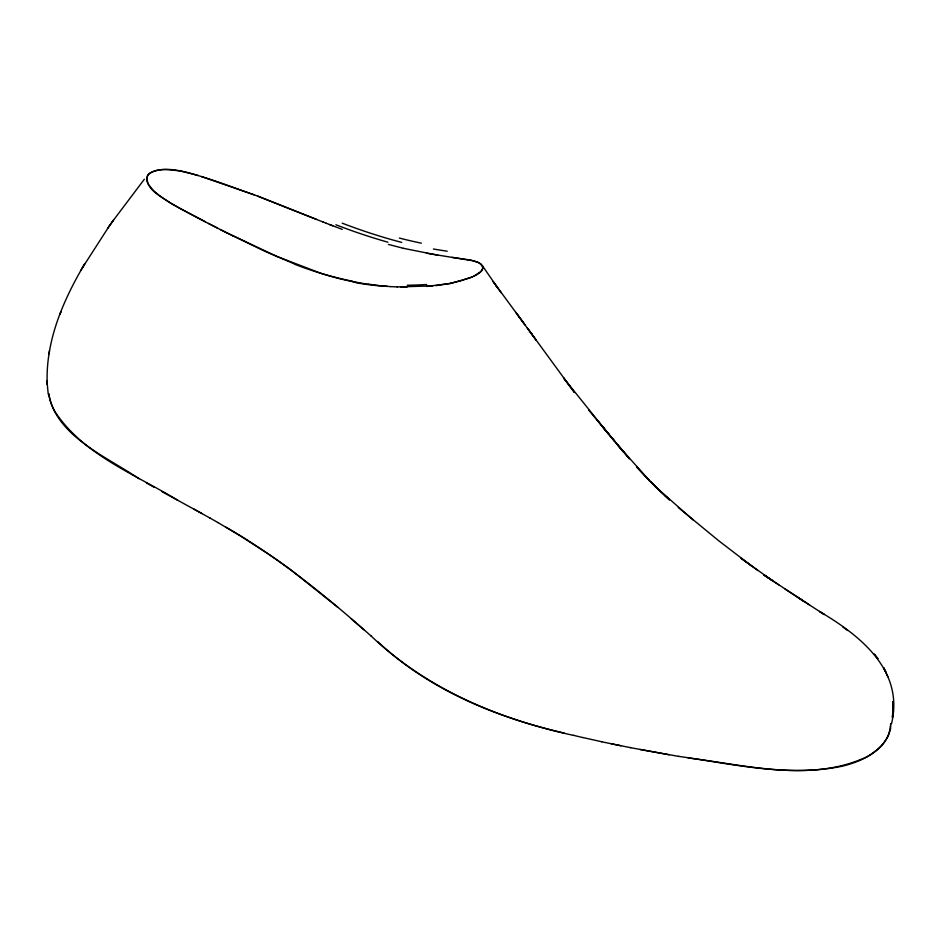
<?xml version="1.0" encoding="UTF-8"?>
<svg xmlns="http://www.w3.org/2000/svg" width="940" height="940" viewBox="0 0 940 940"><rect width="100%" height="100%" fill="white"/><g stroke="black" fill="none" stroke-linecap="round" stroke-linejoin="round"><path stroke-width="1.41" d="M800.481 599.109L824.333 614.56L819.48 611.423C859.818 635.358 904.574 670.091 891.484 723.882M47.047 380.9L47.247 384.343C45.273 341.314 63.168 300.307 84.612 263.987L81.087 270.05M890.486 725.551C888.535 749.58 862.344 761.518 841.594 766.347C787.426 777.309 732.236 763.914 678.516 756.348M893 708.079L892.436 717.608L892.612 714.67M48.986 353.934L49.491 350.644M59.725 314.677L60.947 311.598L60.665 312.291M82.497 267.653L109.111 226.293M108.488 227.186L109.851 225.248M107.748 228.232L108.382 227.339M109.228 226.129L110.579 224.214M109.968 225.083L111.32 223.168M112.941 220.888L144.349 179.246M110.709 224.037L112.06 222.134M111.449 222.992L112.8 221.088M112.201 221.934L113.54 220.054M473.513 276.348L480.411 271.907A16.027 5.429 -14.9 0 0 481.057 271.272L482.89 268.417L482.244 265.444L478.777 262.73L474.488 261.014L426.419 253.213M472.597 276.76L458.791 281.471M468.308 278.428C473.196 276.818 488.001 270.755 480.81 264.257M468.473 278.322L450.707 283.375L435.819 285.678M450.624 283.41L426.525 286.442M432.87 285.889L397.221 286.935M407.102 287.088L400.546 287.017M397.279 286.923L390.781 286.618M390.711 286.63L377.927 285.56L387.48 286.418M452.093 257.384L470.928 260.11L477.497 262.354M368.41 284.362L352.77 281.659M688.104 757.945C746.454 765.043 810.351 782.844 866.457 757.017A116.114 57.175 6.1 0 0 871.862 753.645L876.656 750.05A115.326 56.788 6.1 0 0 883.694 742.952L886.596 738.781A116.043 57.14 6.1 0 0 888.817 734.457L890.615 728.582L890.65 723.542M437.864 255.21L403.284 248.301M678.692 756.394L639.976 749.474M669.116 754.75L630.352 747.629M630.587 747.652L611.188 743.787M620.952 745.749L601.659 741.766M601.776 741.754L582.812 737.524M573.435 735.315L582.765 737.559M403.248 248.278L388.385 244.412M371.041 635.922C426.654 689.043 499.128 719.264 573.412 735.35M564.164 733.036C495.991 717.373 429.263 689.889 377.586 641.515M198.129 175.498C182.842 171.303 165.088 165.511 149.942 173.019A21.162 11.351 16.3 0 0 147.521 175.616C144.525 189.14 161.445 196.695 170.575 203.028C190.902 214.708 211.841 225.271 232.756 235.834M201.254 176.544L254.27 194.803L323.066 222.016M254.27 194.956C229.748 186.355 205.496 176.415 180.01 170.951C170.022 169.929 158.179 167.297 149.389 173.653A16.532 8.871 16.2 0 0 148.696 174.323C145.242 177.684 146.816 183.159 149.86 186.273M342.254 229.383L329.494 224.519M257.525 196.025L316.545 219.431M332.748 225.788L326.274 223.262M323.031 221.993L326.309 223.285M295.454 264.387L264.222 250.992L232.897 235.822M226.704 232.721L276.713 256.373L320.975 273.34A323.184 309.918 -75.3 0 0 355.884 282.259M226.528 232.709L220.407 229.618M217.54 228.079L208.457 223.426M205.449 221.863C187.953 212.041 168.73 204.321 153.702 190.726A57.704 31.349 14.8 0 1 149.906 186.261M177.825 500.315C134.902 474.101 82.661 454.631 54.414 410.768M162.032 491.667L202.065 513.616M193.934 509.116L210.09 518.105M146.405 482.937L154.066 487.249M209.914 517.999L218.021 522.605M217.81 522.487L240.981 536.258L269.909 555.035A787.779 740.837 -41.7 0 1 290.871 569.863L337.965 607.428M139.05 478.765C107.266 456.957 55.801 436.207 48.657 393.754M225.612 526.999C278.311 557.314 325.722 595.749 371.089 635.992M809.681 604.984L785.111 589.11M797.379 597.064L803.113 600.824L764.079 575.069L772.281 580.544L741.096 558.313L757.91 570.533M778.778 584.845L764.079 575.069M842.886 627.039L847.704 630.517M751.706 566.033L718.654 540.712L678.269 507.506M693.332 520.102L655.192 486.556L669.398 499.774L650.586 481.785L654.945 486.133L636.568 466.898L649.611 480.869L617.368 444.514L629.448 458.849L603.116 427.43L623.596 452.234M351.255 618.814L364.473 630.258M664.521 495.227L669.398 499.774M588.616 410.005L608.814 434.315L563.518 377.88L574.481 392.544L527.187 327.825M597.37 420.298L614.819 441.436L611.858 437.781M515.755 312.339L536.188 340.21L531.241 333.336M516.648 313.478L524.943 324.805L493.183 281.589L497.66 287.922L482.302 265.526M496.332 286.113L501.396 292.986M528.163 329.106L532.205 334.663M886.02 672.359L883.67 667.659L887.83 676.718M48.727 393.66L49.961 399.606A136.911 72.016 15.2 0 0 54.473 410.768M48.257 394.353L47.176 383.238M377.904 285.713A293.797 281.73 -81.5 0 1 355.802 282.682M426.584 284.491A306.428 274.445 -33.1 0 1 407.29 285.22M477.826 262.237A67.304 22.325 -9.9 0 1 481.069 264.187M447.205 251.203A374.179 140.742 23.5 0 1 433.399 249.006M421.402 243.178A289.426 130.355 27 0 1 399.371 238.067M387.926 242.214A385.247 208.034 31 0 1 335.897 224.778M401.744 242.414A368.01 196.895 31.1 0 1 342.172 223.168M458.697 281.295A53.133 22.49 -12.6 0 1 450.601 283.222M377.88 285.349A292.834 277.053 68.1 0 1 368.433 284.139M352.841 281.318A377.457 361.548 -66.6 0 1 295.395 264.528M892.941 704.601L892.93 711.087L892.906 701.557L892.941 704.601M877.807 658.576L874.365 654.264L877.807 658.576"/></g></svg>
